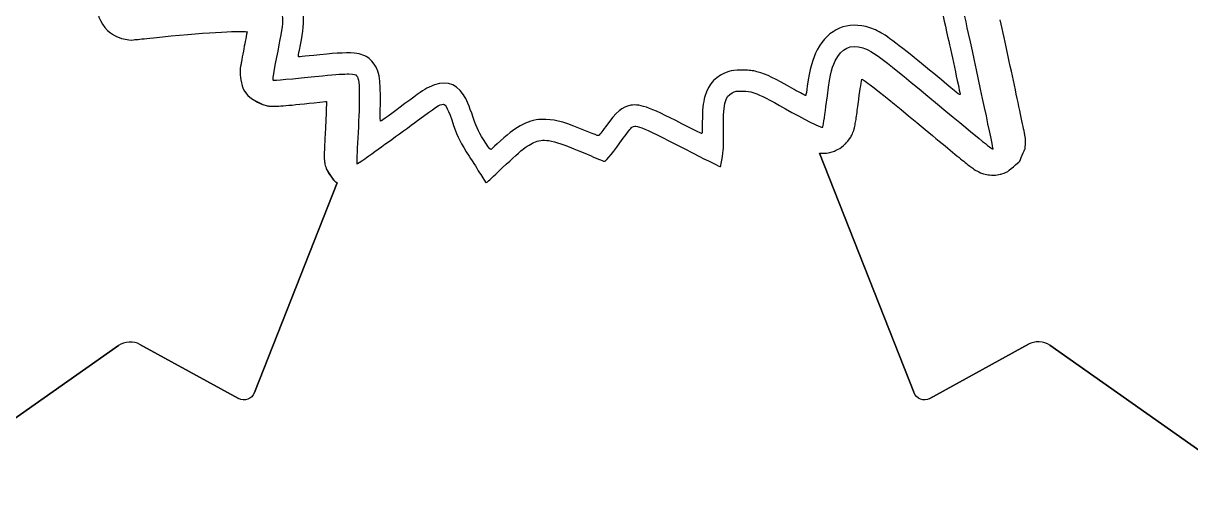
# Model space of a CAD drawing. Extents: x 0 to 138, y 0 to 96.
# Drawn here: x 122.231 to 126.925, y 80.463 to 82.39 of the extents above; entities that cross this region are included whole.
import ezdxf

# ---------------------------------------------------------------- set-up
doc = ezdxf.new("R2010")
doc.units = 0
doc.layers.add('Layer_1', color=7, linetype='CONTINUOUS')

msp = doc.modelspace()

# ---------------------------------------------------------------- linework, layer by layer
at = {"layer": 'Layer_1', "color": 7}
for points in [[(123.130456, 82.356138), (123.13102, 82.355574)], [(123.168398, 82.075031), (123.168398, 82.074466), (123.192641, 82.063432)], [(124.090335, 81.908136), (124.090319, 81.908142)], [(125.811606, 80.906281), (125.432923, 81.868154)], [(123.449567, 81.804349), (123.457836, 81.78671), (123.479342, 81.758601)], [(124.140031, 81.792065), (124.140034, 81.792077)], [(123.493114, 81.748666), (123.160733, 80.905307)], [(122.613927, 81.09493), (121.715444, 80.462687)], [(123.095689, 80.881064), (122.699914, 81.098796)], [(126.272425, 81.099205), (125.87665, 80.881474)], [(127.256895, 80.463096), (126.358412, 81.095339)]]:
    msp.add_lwpolyline(points, close=True, dxfattribs=at)
for points in [[(125.902008, 82.586245), (125.908647, 82.521692), (125.91904, 82.465536), (125.949238, 82.331044)], [(123.341234, 82.282506), (123.367484, 82.397585), (123.363324, 82.451584), (123.325216, 82.490421)], [(126.031963, 82.349115), (126.018375, 82.4106), (126.004247, 82.477168), (126.000566, 82.497041)], [(122.529622, 82.455969), (122.529622, 82.455404), (122.524034, 82.426818), (122.548926, 82.386517)], [(123.269265, 82.425314), (123.276283, 82.412469), (123.274115, 82.376496), (123.263172, 82.324261)], [(122.548926, 82.386517), (122.573789, 82.346213), (122.616391, 82.330803), (122.634363, 82.326985)], [(125.634997, 82.371629), (125.547658, 82.400859), (125.468036, 82.367698), (125.423657, 82.283617)], [(126.223933, 82.105068), (126.203952, 82.199076), (126.179088, 82.314372), (126.159442, 82.403275)], [(122.679563, 82.324163), (122.695763, 82.325291), (122.713932, 82.327549), (122.753977, 82.331895)], [(122.753977, 82.331895), (122.952582, 82.353344), (123.097975, 82.359327), (123.130456, 82.356138)], [(123.13102, 82.355574), (123.125997, 82.330738), (123.120945, 82.303701), (123.116147, 82.277853)], [(125.803844, 82.259825), (125.699199, 82.343224), (125.678074, 82.357213), (125.634997, 82.371629)], [(125.949238, 82.331044), (125.96357, 82.267214), (125.998067, 82.106691), (125.998067, 82.103831)], [(126.130815, 81.884192), (126.13152, 81.887819), (126.071013, 82.172404), (126.031963, 82.349115)], [(122.634363, 82.326985), (122.670307, 82.319337), (122.671458, 82.323626), (122.679563, 82.324163)], [(123.263172, 82.324261), (123.252214, 82.271949), (123.233747, 82.172921), (123.233747, 82.166472)], [(125.423657, 82.283617), (125.404447, 82.247219), (125.393654, 82.207591), (125.383675, 82.136819)], [(125.495978, 82.238393), (125.520706, 82.289597), (125.557363, 82.30718), (125.606815, 82.291558)], [(125.606815, 82.291558), (125.645825, 82.279235), (125.687463, 82.247829), (125.907735, 82.064585)], [(123.116147, 82.277853), (123.113071, 82.261399), (123.109938, 82.246808), (123.107878, 82.234859)], [(123.337188, 82.256063), (123.336299, 82.256954), (123.33812, 82.268852), (123.341234, 82.282506)], [(123.451687, 82.265879), (123.370486, 82.257134), (123.338831, 82.254421), (123.337188, 82.256063)], [(123.581546, 82.267128), (123.561227, 82.272601), (123.509465, 82.272105), (123.451687, 82.265879)], [(123.63247, 82.238145), (123.618628, 82.252658), (123.603675, 82.261168), (123.581546, 82.267128)], [(123.666792, 82.060602), (123.668911, 82.169989), (123.661648, 82.207555), (123.63247, 82.238145)], [(125.458412, 82.055023), (125.475182, 82.183311), (125.479459, 82.204184), (125.495978, 82.238393)], [(125.923196, 82.162035), (125.884258, 82.194535), (125.830549, 82.23854), (125.803844, 82.259825)], [(123.10562, 82.218885), (123.104774, 82.214059), (123.102798, 82.224389), (123.102798, 82.192441)], [(123.102798, 82.192441), (123.102798, 82.177935), (123.104209, 82.166505), (123.108866, 82.151098)], [(123.107878, 82.234859), (123.106749, 82.228876), (123.106467, 82.223711), (123.10562, 82.218885)], [(125.067599, 82.195919), (125.01862, 82.180692), (124.98689, 82.147583), (124.972005, 82.096168)], [(125.121801, 82.201183), (125.089116, 82.201184), (125.082456, 82.200537), (125.067599, 82.195919)], [(125.181263, 82.194853), (125.160992, 82.20063), (125.15583, 82.201181), (125.121801, 82.201183)], [(125.330404, 82.123857), (125.250042, 82.170077), (125.222976, 82.182961), (125.181263, 82.194853)], [(123.108866, 82.151098), (123.113551, 82.135689), (123.107455, 82.111409), (123.168398, 82.075031)], [(123.233747, 82.166472), (123.233747, 82.163968), (123.234509, 82.161465), (123.235441, 82.160909)], [(123.235441, 82.160909), (123.237271, 82.159816), (123.304824, 82.16591), (123.433617, 82.178786)], [(123.433617, 82.178786), (123.49079, 82.184504), (123.522525, 82.186678), (123.540543, 82.186118)], [(123.540543, 82.186118), (123.565073, 82.185359), (123.566387, 82.185066), (123.571369, 82.179272)], [(123.571369, 82.179272), (123.579743, 82.169536), (123.582349, 82.147036), (123.582171, 82.085997)], [(124.000758, 82.102535), (123.967698, 82.152263), (123.920443, 82.162826), (123.862745, 82.133386)], [(125.587886, 82.064369), (125.595026, 82.119035), (125.599203, 82.145284), (125.602759, 82.16524)], [(125.602759, 82.16524), (125.615544, 82.157649), (125.634896, 82.14811), (125.824349, 81.990505)], [(125.998067, 82.103831), (125.998067, 82.100252), (125.985721, 82.109848), (125.923196, 82.162035)], [(123.862745, 82.133386), (123.83977, 82.121663), (123.820938, 82.108755), (123.765608, 82.066807)], [(124.040217, 82.010555), (124.022923, 82.061474), (124.013587, 82.083236), (124.000758, 82.102535)], [(124.972005, 82.096168), (124.964116, 82.068915), (124.961467, 82.042776), (124.96146, 81.992092)], [(125.046479, 81.952762), (125.044179, 82.063256), (125.051355, 82.09508), (125.082106, 82.110787)], [(125.082106, 82.110787), (125.094784, 82.117263), (125.096886, 82.117622), (125.121628, 82.117519)], [(125.121628, 82.117519), (125.145093, 82.117399), (125.149948, 82.116658), (125.169208, 82.110035)], [(125.169208, 82.110035), (125.199252, 82.099704), (125.22675, 82.085843), (125.295686, 82.046282)], [(125.377006, 82.099932), (125.37605, 82.098899), (125.355081, 82.109663), (125.330404, 82.123857)], [(125.383675, 82.136819), (125.380962, 82.117567), (125.377957, 82.100967), (125.377006, 82.099932)], [(126.249277, 81.986004), (126.243011, 82.016402), (126.233924, 82.058064), (126.223933, 82.105068)], [(123.192641, 82.063432), (123.192663, 82.063423), (123.203365, 82.060384), (123.206978, 82.059565)], [(123.206978, 82.059565), (123.214146, 82.057872), (123.217984, 82.057307), (123.221314, 82.056743)], [(123.221314, 82.056743), (123.227947, 82.056178), (123.23139, 82.056178), (123.233986, 82.056178)], [(123.233986, 82.056178), (123.239207, 82.05606), (123.24138, 82.05606), (123.24392, 82.056178)], [(123.24392, 82.056178), (123.248972, 82.05637), (123.253177, 82.057025), (123.258257, 82.057307)], [(123.258257, 82.057307), (123.268389, 82.058154), (123.281484, 82.058436), (123.298497, 82.06013)], [(123.298497, 82.06013), (123.332527, 82.063206), (123.382156, 82.06854), (123.446773, 82.075003)], [(123.450075, 82.075003), (123.449229, 82.042516), (123.4481, 82.003335), (123.445673, 81.962554)], [(123.446773, 82.075003), (123.449031, 82.075226), (123.447902, 82.074825), (123.450075, 82.075003)], [(123.582171, 82.085997), (123.582081, 82.056186), (123.579334, 81.985638), (123.576059, 81.929223)], [(123.667969, 81.996801), (123.666285, 81.996801), (123.66593, 82.016083), (123.666792, 82.060602)], [(123.765608, 82.066807), (123.712752, 82.026736), (123.671002, 81.996801), (123.667969, 81.996801)], [(123.816419, 81.999017), (123.885722, 82.051071), (123.906695, 82.064365), (123.919713, 82.064493)], [(123.919713, 82.064493), (123.929328, 82.064612), (123.939179, 82.044342), (123.96132, 81.978985)], [(124.673914, 82.060213), (124.638641, 82.054412), (124.616114, 82.035322), (124.573009, 81.974707)], [(124.906406, 81.972224), (124.756881, 82.050057), (124.71304, 82.066649), (124.673914, 82.060213)], [(125.445539, 81.971853), (125.446806, 81.97312), (125.452597, 82.010545), (125.458412, 82.055023)], [(125.579617, 82.003733), (125.582157, 82.0203), (125.584866, 82.041271), (125.587886, 82.064369)], [(125.907735, 82.064585), (126.092711, 81.910704), (126.130091, 81.880476), (126.130815, 81.884192)], [(124.090319, 81.908142), (124.064403, 81.94789), (124.054911, 81.967292), (124.040217, 82.010555)], [(124.332448, 82.002903), (124.305074, 82.00399), (124.298199, 82.003518), (124.281633, 81.999407)], [(124.504772, 81.952438), (124.410013, 81.991855), (124.378541, 82.001072), (124.332448, 82.002903)], [(125.295686, 82.046282), (125.364582, 82.006744), (125.441986, 81.9683), (125.445539, 81.971853)], [(125.57575, 81.981692), (125.576879, 81.98838), (125.57829, 81.995464), (125.579617, 82.003733)], [(123.445673, 81.962554), (123.443979, 81.933671), (123.442596, 81.907176), (123.441806, 81.88704)], [(123.698981, 81.91312), (123.734382, 81.938439), (123.787229, 81.977093), (123.816419, 81.999017)], [(123.96132, 81.978985), (123.977585, 81.930975), (123.989208, 81.90799), (124.023909, 81.855222)], [(124.197677, 81.957242), (124.179209, 81.943361), (124.116335, 81.88859), (124.113381, 81.88381)], [(124.281633, 81.999407), (124.257105, 81.993325), (124.222674, 81.976033), (124.197677, 81.957242)], [(124.573009, 81.974707), (124.556931, 81.952099), (124.545562, 81.938165), (124.543166, 81.938132)], [(124.64363, 81.927521), (124.659501, 81.949351), (124.675254, 81.9694), (124.678635, 81.972075)], [(124.678635, 81.972075), (124.694214, 81.984396), (124.71812, 81.974226), (124.925267, 81.867178)], [(124.960044, 81.946452), (124.959267, 81.945675), (124.93513, 81.957272), (124.906406, 81.972224)], [(124.96146, 81.992092), (124.961455, 81.967767), (124.960821, 81.947229), (124.960044, 81.946452)], [(125.565224, 81.945849), (125.568215, 81.952623), (125.569231, 81.956094), (125.570191, 81.959086)], [(125.570191, 81.959086), (125.572166, 81.96504), (125.573013, 81.967609), (125.573493, 81.97012)], [(125.573493, 81.97012), (125.574622, 81.975144), (125.575186, 81.978361), (125.57575, 81.981692)], [(125.824349, 81.990505), (125.916929, 81.913487), (125.972338, 81.867445), (126.006249, 81.840024)], [(126.256445, 81.949625), (126.254752, 81.958911), (126.252409, 81.97082), (126.249277, 81.986004)], [(123.576059, 81.929223), (123.572785, 81.872808), (123.570937, 81.82582), (123.571954, 81.824803)], [(123.604209, 81.84502), (123.620933, 81.857156), (123.663581, 81.887801), (123.698981, 81.91312)], [(124.113381, 81.88381), (124.11041, 81.879), (124.106947, 81.882657), (124.090335, 81.908136)], [(124.140034, 81.792077), (124.234738, 81.88276), (124.263115, 81.905068), (124.297139, 81.915581)], [(124.297139, 81.915581), (124.334957, 81.927266), (124.371845, 81.9172), (124.513865, 81.856452)], [(124.543166, 81.938132), (124.541038, 81.938103), (124.523759, 81.944541), (124.504772, 81.952438)], [(124.569712, 81.834624), (124.573864, 81.835539), (124.607373, 81.877653), (124.64363, 81.927521)], [(125.042046, 81.854845), (125.047292, 81.891216), (125.047615, 81.898279), (125.046479, 81.952762)], [(125.53765, 81.905633), (125.53767, 81.905652), (125.554471, 81.926009), (125.558055, 81.932077)], [(125.558055, 81.932077), (125.561639, 81.938145), (125.563728, 81.942463), (125.565224, 81.945849)], [(126.258703, 81.936954), (126.258138, 81.940735), (126.257292, 81.944997), (126.256445, 81.949625)], [(126.259832, 81.93035), (126.259267, 81.933454), (126.258985, 81.935091), (126.258703, 81.936954)], [(126.260961, 81.923181), (126.260678, 81.927019), (126.260114, 81.928797), (126.259832, 81.93035)], [(126.261525, 81.914376), (126.261347, 81.918863), (126.261243, 81.92129), (126.260961, 81.923181)], [(126.261525, 81.905571), (126.261706, 81.909776), (126.261587, 81.912146), (126.261525, 81.914376)], [(123.441242, 81.861696), (123.441185, 81.857999), (123.441109, 81.854528), (123.441242, 81.849561)], [(123.441806, 81.88704), (123.441524, 81.876965), (123.441242, 81.869062), (123.441242, 81.861696)], [(124.925267, 81.867178), (124.985169, 81.836221), (125.033361, 81.812617), (125.034446, 81.813703)], [(125.432923, 81.868154), (125.439471, 81.867307), (125.446527, 81.86646), (125.460468, 81.868154)], [(125.460468, 81.868154), (125.468709, 81.869), (125.479236, 81.871314), (125.492438, 81.876423)], [(125.492438, 81.876423), (125.499042, 81.878963), (125.506154, 81.882095), (125.513944, 81.886893)], [(125.513944, 81.886893), (125.521733, 81.891691), (125.537622, 81.905604), (125.53765, 81.905633)], [(126.236661, 81.833914), (126.236692, 81.833957), (126.259239, 81.885671), (126.259267, 81.88573)], [(126.259267, 81.88573), (126.259273, 81.885744), (126.261243, 81.901365), (126.261525, 81.905571)], [(123.441242, 81.849561), (123.441307, 81.847021), (123.441168, 81.844735), (123.441806, 81.838526)], [(123.441806, 81.838526), (123.442088, 81.835421), (123.442088, 81.831499), (123.444064, 81.823088)], [(123.444064, 81.823088), (123.444911, 81.818883), (123.449567, 81.804377), (123.449567, 81.804349)], [(123.571954, 81.824803), (123.57297, 81.823787), (123.587485, 81.832884), (123.604209, 81.84502)], [(124.023909, 81.855222), (124.03869, 81.832745), (124.059671, 81.799507), (124.070534, 81.781359)], [(124.513865, 81.856452), (124.542831, 81.844062), (124.567961, 81.83424), (124.569712, 81.834624)], [(125.034446, 81.813703), (125.035516, 81.814772), (125.038934, 81.833285), (125.042046, 81.854845)], [(126.006249, 81.840024), (126.023211, 81.826308), (126.034048, 81.817531), (126.044835, 81.809705)], [(126.187603, 81.792574), (126.187653, 81.792597), (126.236633, 81.833875), (126.236661, 81.833914)], [(124.070534, 81.781359), (124.081397, 81.763212), (124.091209, 81.748364), (124.092338, 81.748364)], [(124.092338, 81.748364), (124.093467, 81.748364), (124.114929, 81.768029), (124.140031, 81.792065)], [(126.044835, 81.809705), (126.050225, 81.805811), (126.054148, 81.802424), (126.067441, 81.795368)], [(126.067441, 81.795368), (126.074073, 81.791841), (126.079972, 81.785688), (126.110437, 81.781032)], [(126.110437, 81.781032), (126.118057, 81.779903), (126.12802, 81.779056), (126.140754, 81.779903)], [(126.140754, 81.779903), (126.147104, 81.780467), (126.161666, 81.783205), (126.161695, 81.783205)], [(126.161695, 81.783205), (126.161723, 81.783213), (126.187574, 81.792574), (126.187603, 81.792574)], [(123.479342, 81.758601), (123.479347, 81.758595), (123.486623, 81.753351), (123.493114, 81.748666)], [(122.699914, 81.098796), (122.675672, 81.113274), (122.637078, 81.111016), (122.613927, 81.09493)], [(126.358412, 81.095339), (126.335242, 81.111595), (126.296608, 81.113937), (126.272425, 81.099205)], [(123.160733, 80.905307), (123.14998, 80.878637), (123.120877, 80.867986), (123.095689, 80.881064)], [(125.87665, 80.881474), (125.851589, 80.86835), (125.822359, 80.879216), (125.811606, 80.906281)]]:
    msp.add_open_spline(points, degree=3, dxfattribs=at)

doc.saveas('drawing.dxf')
